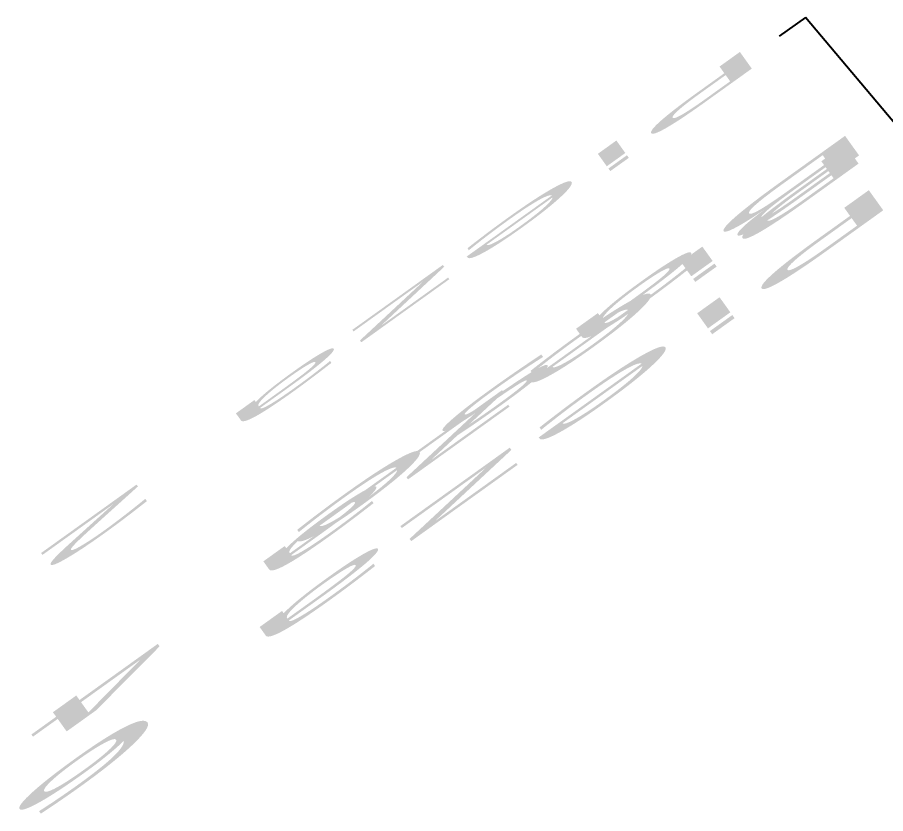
# Model space of a CAD drawing. Extents: x -3727 to 4258, y -2494 to 3113.
# Drawn here: x -3727 to -315, y -2494 to 635 of the extents above; entities that cross this region are included whole.
import ezdxf

# ---------------------------------------------------------------- set-up
doc = ezdxf.new("R2010")
doc.units = 0
doc.header["$LTSCALE"] = 25.4
doc.layers.get('0').update_dxf_attribs({"color": 13, "linetype": 'CONTINUOUS'})
doc.styles.add('TAHOMA', font='tahoma.ttf')
doc.dimstyles.get("Standard").update_dxf_attribs({"dimtxt": 0.18, "dimasz": 0.18, "dimexe": 0.18, "dimexo": 0.0625, "dimgap": 0.09, "dimtad": 0, "dimtih": 1, "dimtoh": 1, "dimdec": 4, "dimzin": 0, "dimtxsty": 'STANDARD', "dimcen": 0.09, "dimazin": 3, "dimtfac": 1, "dimtdec": 4, "dimtofl": 0, "dimtmove": 0, "dimatfit": 3, "dimtolj": 1, "dimtzin": 0})

msp = doc.modelspace()

# ---------------------------------------------------------------- texts
at = {"color": 250, "extrusion": (-0.580178, 0.808911, 0.095167), "attachment_point": 4, "text_direction": (-0.812599, -0.582823, 0), "style": 'TAHOMA'}
for s, insert, char_height in [('Pieza 2', (-785.6, 524, 702.7), 844.86), ('Base', (-354.4, 198.7, 176.1), 993.28), ('Pieza 4', (-357.6, 164.5, 1186.1), 974.75), ('Pieza 6', (-257.6, -14, 1458.3), 1021.24)]:
    msp.add_mtext(s, dxfattribs=dict(at, insert=insert, char_height=char_height))

# ---------------------------------------------------------------- leaders
at = {"color": 250}
msp.add_leader([(-229.4, 157.6, 700.4), (-630.8, 635, 702.7), (-734, 561, 702.7)], dimstyle='STANDARD', override={"dimasz": 2}, dxfattribs=at)

doc.saveas('drawing.dxf')
